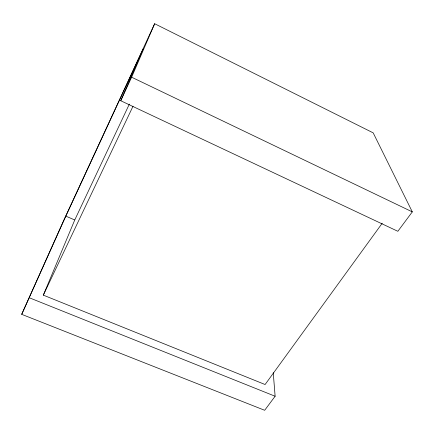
<?xml version="1.0" encoding="UTF-8"?>
<svg xmlns="http://www.w3.org/2000/svg" width="434" height="434" viewBox="0 0 434 434"><rect width="100%" height="100%" fill="white"/><g stroke="black" fill="none" stroke-linecap="round" stroke-linejoin="round"><path stroke-width="0.65" d="M382.235 223.228L265.098 384.529L43.324 295.142L74.757 219.967L129.359 104.1M120.733 100.737L131.638 77.209L154.656 23.713L373.191 132.864L412.3 211.873L397.848 231.295L120.733 100.737L143.432 48.358L65.832 216.143L21.7 314.341L264.675 410.287L275.123 396.242L273.246 372.703M21.7 314.341L63.375 221.145L154.656 23.713M43.324 295.142L133.021 106.216M29.376 297.789L275.123 396.242M65.832 216.143L74.556 219.886M131.638 77.209L412.3 211.873"/></g></svg>
